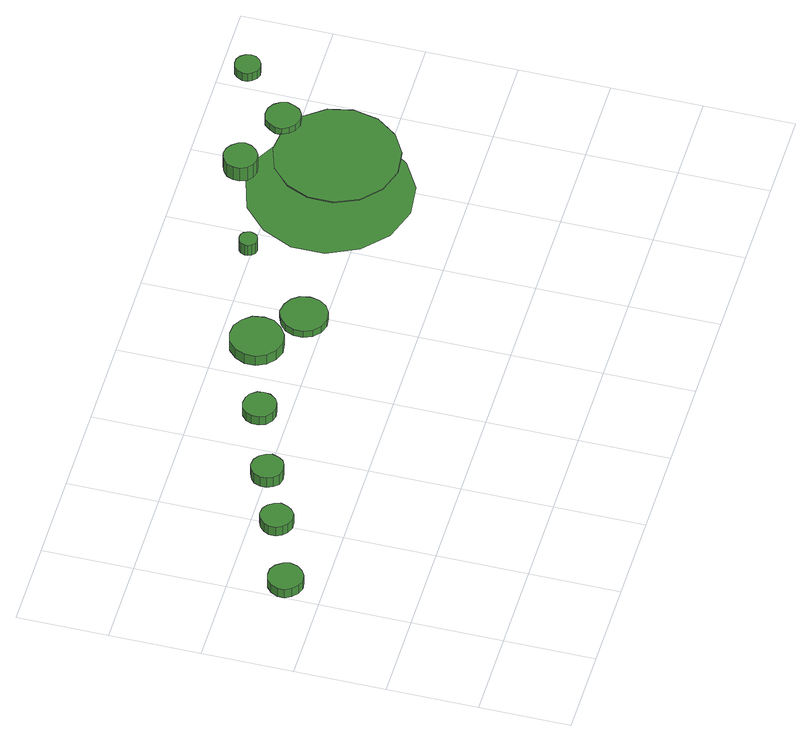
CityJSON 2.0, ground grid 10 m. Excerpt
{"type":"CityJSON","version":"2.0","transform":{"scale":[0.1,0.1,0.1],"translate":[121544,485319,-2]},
"CityObjects":{
"tree1":{"type":"SolitaryVegetationObject","attributes":{"function":"something"},"geometry":[{"type":"MultiSurface","lod":"1","boundaries":[[[0,1,2,3,4,5,6,7,8,9,10,11,12,13,14]],[[15,16,17,18,19,20,21,22,23,24,25,26,27,28,29]],[[0,29,28,1]],[[1,28,27,2]],[[2,27,26,3]],[[3,26,25,4]],[[4,25,24,5]],[[5,24,23,6]],[[6,23,22,7]],[[7,22,21,8]],[[8,21,20,9]],[[9,20,19,10]],[[10,19,18,11]],[[11,18,17,12]],[[12,17,16,13]],[[13,16,15,14]],[[14,15,29,0]]]}]},
"tree2":{"type":"SolitaryVegetationObject","attributes":{"function":"something"},"geometry":[{"type":"MultiSurface","lod":"1","boundaries":[[[30,31,32,33,34,35,36,37,38,39,40,41,42,43,44]],[[45,46,47,48,49,50,51,52,53,54,55,56,57,58,59]],[[30,59,58,31]],[[31,58,57,32]],[[32,57,56,33]],[[33,56,55,34]],[[34,55,54,35]],[[35,54,53,36]],[[36,53,52,37]],[[37,52,51,38]],[[38,51,50,39]],[[39,50,49,40]],[[40,49,48,41]],[[41,48,47,42]],[[42,47,46,43]],[[43,46,45,44]],[[44,45,59,30]]]}]},
"tree3":{"type":"SolitaryVegetationObject","attributes":{"function":"something"}},
"tree4":{"type":"SolitaryVegetationObject","attributes":{"function":"something"},"geometry":[{"type":"MultiSurface","lod":"1","boundaries":[[[60,61,62,63,64,65,66,67,68,69,70,71,72,73,74]],[[75,76,77,78,79,80,81,82,83,84,85,86,87,88,89]],[[60,89,88,61]],[[61,88,87,62]],[[62,87,86,63]],[[63,86,85,64]],[[64,85,84,65]],[[65,84,83,66]],[[66,83,82,67]],[[67,82,81,68]],[[68,81,80,69]],[[69,80,79,70]],[[70,79,78,71]],[[71,78,77,72]],[[72,77,76,73]],[[73,76,75,74]],[[74,75,89,60]]]}]},
"tree5":{"type":"SolitaryVegetationObject","attributes":{"function":"something"},"geometry":[{"type":"MultiSurface","lod":"1","boundaries":[[[90,91,92,93,94,95,96,97,98,99,100,101,102,103,104]],[[105,106,107,108,109,110,111,112,113,114,115,116,117,118,119]],[[90,119,118,91]],[[91,118,117,92]],[[92,117,116,93]],[[93,116,115,94]],[[94,115,114,95]],[[95,114,113,96]],[[96,113,112,97]],[[97,112,111,98]],[[98,111,110,99]],[[99,110,109,100]],[[100,109,108,101]],[[101,108,107,102]],[[102,107,106,103]],[[103,106,105,104]],[[104,105,119,90]]]}]},
"tree6":{"type":"SolitaryVegetationObject","attributes":{"function":"something"},"geometry":[{"type":"MultiSurface","lod":"1","boundaries":[[[120,121,122,123,124,125,126,127,128,129,130,131,132,133,134]],[[135,136,137,138,139,140,141,142,143,144,145,146,147,148,149]],[[120,149,148,121]],[[121,148,147,122]],[[122,147,146,123]],[[123,146,145,124]],[[124,145,144,125]],[[125,144,143,126]],[[126,143,142,127]],[[127,142,141,128]],[[128,141,140,129]],[[129,140,139,130]],[[130,139,138,131]],[[131,138,137,132]],[[132,137,136,133]],[[133,136,135,134]],[[134,135,149,120]]]}]},
"tree7":{"type":"SolitaryVegetationObject","attributes":{"function":"something"}},
"tree8":{"type":"SolitaryVegetationObject","attributes":{"function":"something"},"geometry":[{"type":"MultiSurface","lod":"1","boundaries":[[[150,151,152,153,154,155,156,157,158,159,160,161,162,163,164]],[[165,166,167,168,169,170,171,172,173,174,175,176,177,178,179]],[[150,179,178,151]],[[151,178,177,152]],[[152,177,176,153]],[[153,176,175,154]],[[154,175,174,155]],[[155,174,173,156]],[[156,173,172,157]],[[157,172,171,158]],[[158,171,170,159]],[[159,170,169,160]],[[160,169,168,161]],[[161,168,167,162]],[[162,167,166,163]],[[163,166,165,164]],[[164,165,179,150]]]}]},
"tree9":{"type":"SolitaryVegetationObject","attributes":{"function":"something"}},
"tree10":{"type":"SolitaryVegetationObject","attributes":{"function":"something"}},
"tree11":{"type":"SolitaryVegetationObject","attributes":{"function":"something"}},
"tree12":{"type":"SolitaryVegetationObject","attributes":{"function":"something"},"geometry":[{"type":"MultiSurface","lod":"1","boundaries":[[[180,181,182,183,184,185,186,187,188,189,190,191,192,193,194]],[[195,196,197,198,199,200,201,202,203,204,205,206,207,208,209]],[[180,209,208,181]],[[181,208,207,182]],[[182,207,206,183]],[[183,206,205,184]],[[184,205,204,185]],[[185,204,203,186]],[[186,203,202,187]],[[187,202,201,188]],[[188,201,200,189]],[[189,200,199,190]],[[190,199,198,191]],[[191,198,197,192]],[[192,197,196,193]],[[193,196,195,194]],[[194,195,209,180]]]}]},
"tree13":{"type":"SolitaryVegetationObject","attributes":{"function":"something"}},
"tree14":{"type":"SolitaryVegetationObject","attributes":{"function":"something"},"geometry":[{"type":"MultiSurface","lod":"1","boundaries":[[[210,211,212,213,214,215,216,217,218,219,220,221,222,223,224]]]}]},
"tree15":{"type":"SolitaryVegetationObject","attributes":{"function":"something"}},
"tree16":{"type":"SolitaryVegetationObject","attributes":{"function":"something"},"geometry":[{"type":"MultiSurface","lod":"1","boundaries":[[[225,226,227,228,229,230,231,232,233,234,235,236,237,238,239]],[[240,241,242,243,244,245,246,247,248,249,250,251,252,253,254]],[[225,254,253,226]],[[226,253,252,227]],[[227,252,251,228]],[[228,251,250,229]],[[229,250,249,230]],[[230,249,248,231]],[[231,248,247,232]],[[232,247,246,233]],[[233,246,245,234]],[[234,245,244,235]],[[235,244,243,236]],[[236,243,242,237]],[[237,242,241,238]],[[238,241,240,239]],[[239,240,254,225]]]}]},
"tree17":{"type":"SolitaryVegetationObject","attributes":{"function":"something"},"geometry":[{"type":"MultiSurface","lod":"1","boundaries":[[[255,256,257,258,259,260,261,262,263,264,265,266,267,268,269]],[[270,271,272,273,274,275,276,277,278,279,280,281,282,283,284]],[[255,284,283,256]],[[256,283,282,257]],[[257,282,281,258]],[[258,281,280,259]],[[259,280,279,260]],[[260,279,278,261]],[[261,278,277,262]],[[262,277,276,263]],[[263,276,275,264]],[[264,275,274,265]],[[265,274,273,266]],[[266,273,272,267]],[[267,272,271,268]],[[268,271,270,269]],[[269,270,284,255]]]}]},
"tree18":{"type":"SolitaryVegetationObject","attributes":{"function":"something"},"geometry":[{"type":"MultiSurface","lod":"1","boundaries":[[[285,286,287,288,289,290,291,292,293,294,295,296,297,298,299]],[[300,301,302,303,304,305,306,307,308,309,310,311,312,313,314]],[[285,314,313,286]],[[286,313,312,287]],[[287,312,311,288]],[[288,311,310,289]],[[289,310,309,290]],[[290,309,308,291]],[[291,308,307,292]],[[292,307,306,293]],[[293,306,305,294]],[[294,305,304,295]],[[295,304,303,296]],[[296,303,302,297]],[[297,302,301,298]],[[298,301,300,299]],[[299,300,314,285]]]}]},
"tree19":{"type":"SolitaryVegetationObject","attributes":{"function":"something"},"geometry":[{"type":"MultiSurface","lod":"1","boundaries":[[[315,316,317,318,319,320,321,322,323,324,325,326,327,328,329]],[[330,331,332,333,334,335,336,337,338,339,340,341,342,343,344]],[[315,344,343,316]],[[316,343,342,317]],[[317,342,341,318]],[[318,341,340,319]],[[319,340,339,320]],[[320,339,338,321]],[[321,338,337,322]],[[322,337,336,323]],[[323,336,335,324]],[[324,335,334,325]],[[325,334,333,326]],[[326,333,332,327]],[[327,332,331,328]],[[328,331,330,329]],[[329,330,344,315]]]}]},
"tree20":{"type":"SolitaryVegetationObject","attributes":{"function":"something"}}
},
"vertices":[
[39,241,23],[37,249,23],[32,256,23],[25,260,23],[17,260,23],[10,258,23],[4,253,23],[0,245,23],[0,237,23],[4,230,23],[10,225,23],[17,222,23],[25,223,23],[32,227,23],[37,233,23],[37,233,11],[32,227,11],[25,223,11],[17,222,11],[10,225,11],[4,230,11],[0,237,11],[0,245,11],[4,253,11],[10,258,11],[17,260,11],[25,260,11],[32,256,11],[37,249,11],[39,241,11],
[119,273,24],[117,280,24],[113,286,24],[107,290,24],[99,291,24],[92,288,24],[87,283,24],[84,277,24],[84,269,24],[87,263,24],[92,258,24],[99,255,24],[107,256,24],[113,260,24],[117,266,24],[117,266,11],[113,260,11],[107,256,11],[99,255,11],[92,258,11],[87,263,11],[84,269,11],[84,277,11],[87,283,11],[92,288,11],[99,291,11],[107,290,11],[113,286,11],[117,280,11],[119,273,11],
[184,300,25],[182,307,25],[178,313,25],[172,317,25],[164,318,25],[157,315,25],[152,311,25],[149,304,25],[149,297,25],[152,290,25],[157,285,25],[164,283,25],[172,284,25],[178,287,25],[182,293,25],[182,293,11],[178,287,11],[172,284,11],[164,283,11],[157,285,11],[152,290,11],[149,297,11],[149,304,11],[152,311,11],[157,315,11],[164,318,11],[172,317,11],[178,313,11],[182,307,11],[184,300,11],
[270,332,23],[269,339,23],[264,346,23],[258,349,23],[250,350,23],[243,348,23],[237,343,23],[234,336,23],[234,328,23],[237,321,23],[243,316,23],[250,314,23],[258,315,23],[264,318,23],[269,325,23],[269,325,11],[264,318,11],[258,315,11],[250,314,11],[243,316,11],[237,321,11],[234,328,11],[234,336,11],[237,343,11],[243,348,11],[250,350,11],[258,349,11],[264,346,11],[269,339,11],[270,332,11],
[374,360,24],[372,372,24],[364,382,24],[354,388,24],[342,389,24],[331,386,24],[322,377,24],[317,366,24],[317,354,24],[322,343,24],[331,335,24],[342,331,24],[354,333,24],[364,339,24],[372,349,24],[372,349,10],[364,339,10],[354,333,10],[342,331,10],[331,335,10],[322,343,10],[317,354,10],[317,366,10],[322,377,10],[331,386,10],[342,389,10],[354,388,10],[364,382,10],[372,372,10],[374,360,10],
[419,322,19],[417,333,19],[411,341,19],[402,346,19],[391,348,19],[381,344,19],[373,337,19],[369,327,19],[369,317,19],[373,307,19],[381,300,19],[391,297,19],[402,298,19],[411,303,19],[417,312,19],[417,312,10],[411,303,10],[402,298,10],[391,297,10],[381,300,10],[373,307,10],[369,317,10],[369,327,10],[373,337,10],[381,344,10],[391,348,10],[402,346,10],[411,341,10],[417,333,10],[419,322,10],
[488,405,25],[487,409,25],[485,413,25],[481,415,25],[477,415,25],[473,414,25],[470,411,25],[468,407,25],[468,403,25],[470,399,25],[473,396,25],[477,395,25],[481,396,25],[485,398,25],[487,401,25],[487,401,10],[485,398,10],[481,396,10],[477,395,10],[473,396,10],[470,399,10],[468,403,10],[468,407,10],[470,411,10],[473,414,10],[477,415,10],[481,415,10],[485,413,10],[487,409,10],[488,405,10],
[669,344,10],[662,381,10],[640,411,10],[608,429,10],[571,433,10],[535,422,10],[508,397,10],[492,363,10],[492,326,10],[508,292,10],[535,267,10],[571,255,10],[608,259,10],[640,278,10],[662,308,10],
[607,443,29],[605,451,29],[600,457,29],[594,461,29],[586,462,29],[579,459,29],[573,454,29],[570,447,29],[570,439,29],[573,432,29],[579,427,29],[586,425,29],[594,426,29],[600,430,29],[605,436,29],[605,436,10],[600,430,10],[594,426,10],[586,425,10],[579,427,10],[573,432,10],[570,439,10],[570,447,10],[573,454,10],[579,459,10],[586,462,10],[594,461,10],[600,457,10],[605,451,10],[607,443,10],
[699,351,11],[693,378,11],[676,401,11],[652,415,11],[624,418,11],[597,409,11],[576,390,11],[565,365,11],[565,337,11],[576,311,11],[597,292,11],[624,283,11],[652,286,11],[676,300,11],[693,323,11],[693,323,10],[676,300,10],[652,286,10],[624,283,10],[597,292,10],[576,311,10],[565,337,10],[565,365,10],[576,390,10],[597,409,10],[624,418,10],[652,415,10],[676,401,10],[693,378,10],[699,351,10],
[684,418,19],[682,426,19],[678,432,19],[671,436,19],[663,437,19],[655,435,19],[650,429,19],[646,422,19],[646,414,19],[650,407,19],[655,402,19],[663,399,19],[671,400,19],[678,404,19],[682,411,19],[682,411,10],[678,404,10],[671,400,10],[663,399,10],[655,402,10],[650,407,10],[646,414,10],[646,422,10],[650,429,10],[655,435,10],[663,437,10],[671,436,10],[678,432,10],[682,426,10],[684,418,10],
[738,472,22],[737,478,22],[733,483,22],[728,486,22],[722,486,22],[717,485,22],[713,481,22],[710,475,22],[710,469,22],[713,464,22],[717,460,22],[722,458,22],[728,459,22],[733,462,22],[737,467,22],[737,467,11],[733,462,11],[728,459,11],[722,458,11],[717,460,11],[713,464,11],[710,469,11],[710,475,11],[713,481,11],[717,485,11],[722,486,11],[728,486,11],[733,483,11],[737,478,11],[738,472,11]
]}
